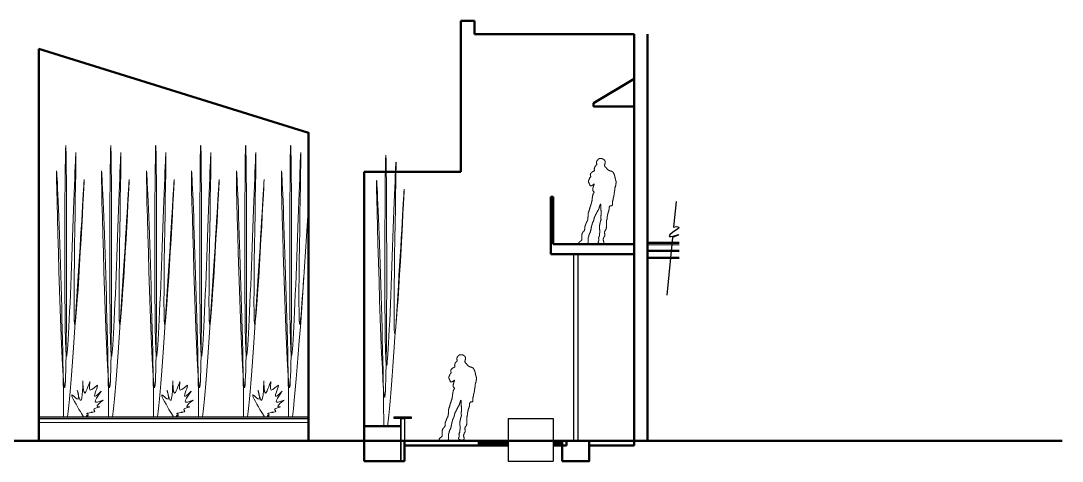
# Model space of a CAD drawing. Header units: inches. Extents: x -5536 to 8590, y -9140 to 228.
# Drawn here: x 7664 to 8590, y -4818 to -4426 of the extents above; entities that cross this region are included whole.
import ezdxf

# ---------------------------------------------------------------- set-up
doc = ezdxf.new("R2010")
doc.units = ezdxf.units.IN
doc.header["$LTSCALE"] = 0.125
doc.header["$MEASUREMENT"] = 0
doc.layers.get('0').update_dxf_attribs({"linetype": 'CONTINUOUS'})
for name, color, linetype, lineweight in [('A-ELEV-2', 5, 'CONTINUOUS', 25), ('A-ELEV-3', 8, 'CONTINUOUS', 15), ('A-ELEV-CUT', 3, 'CONTINUOUS', 50)]:
    doc.layers.add(name, color=color, linetype=linetype, lineweight=lineweight)

# ---------------------------------------------------------------- blocks, each defined once
blk = doc.blocks.new('E01-PEEP-GREG01')
at = {"layer": 'A-ELEV-3'}
blk.add_lwpolyline([(3.52, 44.76), (3.39, 44.44), (3.25, 44.16), (3.12, 43.91), (3, 43.7), (2.88, 43.51), (2.77, 43.34), (2.68, 43.18), (2.59, 43.03), (2.52, 42.9), (2.46, 42.76), (2.41, 42.63), (2.37, 42.5), (2.33, 42.37), (2.3, 42.22), (2.26, 42.07), (2.23, 41.91), (2.2, 41.74), (2.16, 41.55), (2.12, 41.36), (2.08, 41.16), (2.04, 40.97), (2, 40.78), (1.97, 40.59), (1.93, 40.42), (1.9, 40.25), (1.87, 40.1), (1.84, 39.96), (1.82, 39.82), (1.8, 39.68), (1.78, 39.53), (1.77, 39.38), (1.75, 39.22), (1.74, 39.05), (1.73, 38.86), (1.73, 38.67), (1.72, 38.47), (1.71, 38.28), (1.7, 38.08), (1.68, 37.9), (1.66, 37.72), (1.64, 37.56), (1.61, 37.41), (1.57, 37.27), (1.54, 37.14), (1.5, 37.02), (1.46, 36.9), (1.43, 36.79), (1.39, 36.68), (1.36, 36.56), (1.33, 36.45), (1.3, 36.34), (1.28, 36.23), (1.26, 36.12), (1.24, 36), (1.23, 35.89), (1.21, 35.78), (1.2, 35.67), (1.19, 35.55), (1.19, 35.44), (1.18, 35.33), (1.16, 35.22), (1.15, 35.11), (1.12, 34.99), (1.09, 34.88), (1.06, 34.77), (1.01, 34.66), (0.96, 34.55), (0.91, 34.43), (0.86, 34.32), (0.8, 34.21), (0.75, 34.1), (0.7, 33.98), (0.66, 33.87), (0.62, 33.76), (0.59, 33.65), (0.56, 33.54), (0.54, 33.42), (0.51, 33.31), (0.49, 33.2), (0.46, 33.09), (0.44, 32.97), (0.42, 32.86), (0.39, 32.75), (0.37, 32.64), (0.34, 32.53), (0.3, 32.41), (0.27, 32.3), (0.23, 32.19), (0.18, 32.08), (0.13, 31.96), (0.07, 31.85), (0.02, 31.74), (-0.04, 31.63), (-0.09, 31.52), (-0.15, 31.4), (-0.19, 31.29), (-0.24, 31.18), (-0.27, 31.07), (-0.31, 30.95), (-0.34, 30.84), (-0.36, 30.73), (-0.39, 30.62), (-0.41, 30.51), (-0.43, 30.39), (-0.46, 30.28), (-0.48, 30.17), (-0.5, 30.06), (-0.53, 29.95), (-0.55, 29.83), (-0.58, 29.72), (-0.61, 29.61), (-0.64, 29.5), (-0.68, 29.38), (-0.72, 29.27), (-0.75, 29.16), (-0.79, 29.05), (-0.83, 28.94), (-0.87, 28.82), (-0.91, 28.71), (-0.94, 28.6), (-0.98, 28.49), (-1.01, 28.37), (-1.04, 28.25), (-1.07, 28.13), (-1.11, 28), (-1.14, 27.86), (-1.19, 27.71), (-1.24, 27.55), (-1.3, 27.38), (-1.37, 27.19), (-1.44, 27), (-1.51, 26.8), (-1.58, 26.61), (-1.65, 26.42), (-1.72, 26.23), (-1.78, 26.06), (-1.83, 25.89), (-1.88, 25.74), (-1.91, 25.58), (-1.95, 25.42), (-1.97, 25.24), (-1.99, 25.05), (-2.01, 24.82), (-2.02, 24.56), (-2.03, 24.26), (-2.04, 23.93), (-2.04, 23.58), (-2.05, 23.21), (-2.06, 22.85), (-2.06, 22.5), (-2.07, 22.17), (-2.08, 21.87), (-2.09, 21.61), (-2.11, 21.38), (-2.13, 21.19), (-2.14, 21.03), (-2.16, 20.88), (-2.19, 20.75), (-2.21, 20.63), (-2.23, 20.52), (-2.25, 20.41), (-2.28, 20.3), (-2.3, 20.18), (-2.32, 20.07), (-2.35, 19.96), (-2.38, 19.85), (-2.41, 19.74), (-2.44, 19.62), (-2.48, 19.51), (-2.51, 19.4), (-2.55, 19.29), (-2.6, 19.17), (-2.64, 19.06), (-2.69, 18.95), (-2.74, 18.84), (-2.8, 18.73), (-2.86, 18.61), (-2.92, 18.5), (-2.98, 18.39), (-3.04, 18.28), (-3.1, 18.16), (-3.16, 18.05), (-3.22, 17.94), (-3.28, 17.83), (-3.33, 17.72), (-3.39, 17.6), (-3.44, 17.49), (-3.48, 17.38), (-3.53, 17.27), (-3.58, 17.15), (-3.62, 17.04), (-3.67, 16.93), (-3.71, 16.82), (-3.76, 16.71), (-3.8, 16.59), (-3.85, 16.48), (-3.89, 16.37), (-3.94, 16.26), (-3.98, 16.15), (-4.03, 16.03), (-4.07, 15.92), (-4.12, 15.81), (-4.16, 15.7), (-4.21, 15.58), (-4.25, 15.47), (-4.3, 15.36), (-4.34, 15.25), (-4.39, 15.14), (-4.43, 15.02), (-4.48, 14.91), (-4.52, 14.8), (-4.56, 14.69), (-4.6, 14.57), (-4.64, 14.46), (-4.68, 14.35), (-4.72, 14.24), (-4.75, 14.12), (-4.78, 14.01), (-4.8, 13.89), (-4.83, 13.75), (-4.85, 13.6), (-4.87, 13.44), (-4.88, 13.25), (-4.9, 13.04), (-4.91, 12.8), (-4.92, 12.55), (-4.93, 12.27), (-4.94, 11.99), (-4.96, 11.71), (-4.99, 11.44), (-5.03, 11.18), (-5.08, 10.95), (-5.14, 10.74), (-5.21, 10.55), (-5.3, 10.39), (-5.39, 10.24), (-5.49, 10.11), (-5.6, 9.99), (-5.71, 9.88), (-5.82, 9.78), (-5.94, 9.68), (-6.05, 9.58), (-6.16, 9.48), (-6.27, 9.37), (-6.38, 9.26), (-6.49, 9.14), (-6.59, 9), (-6.69, 8.85), (-6.79, 8.69), (-6.89, 8.51), (-6.98, 8.32), (-7.07, 8.13), (-7.15, 7.94), (-7.22, 7.75), (-7.29, 7.56), (-7.35, 7.39), (-7.4, 7.22), (-7.45, 7.08), (-7.48, 6.94), (-7.52, 6.81), (-7.54, 6.68), (-7.56, 6.57), (-7.58, 6.45), (-7.59, 6.34), (-7.6, 6.23), (-7.61, 6.11), (-7.61, 6), (-7.61, 5.89), (-7.61, 5.78), (-7.61, 5.67), (-7.6, 5.55), (-7.59, 5.44), (-7.58, 5.33), (-7.56, 5.21), (-7.55, 5.09), (-7.53, 4.96), (-7.51, 4.81), (-7.5, 4.64), (-7.48, 4.46), (-7.47, 4.24), (-7.46, 4.01), (-7.46, 3.75), (-7.46, 3.48), (-7.46, 3.2), (-7.48, 2.93), (-7.5, 2.66), (-7.54, 2.41), (-7.59, 2.18), (-7.65, 1.98), (-7.73, 1.81), (-7.81, 1.66), (-7.91, 1.54), (-8.01, 1.43), (-8.12, 1.33), (-8.23, 1.24), (-8.34, 1.16), (-8.45, 1.09), (-8.56, 1.01), (-8.68, 0.94), (-8.79, 0.86), (-8.9, 0.78), (-9.01, 0.7), (-9.13, 0.62), (-9.24, 0.53), (-9.35, 0.44), (-9.46, 0.34), (-9.57, 0.24), (-9.67, 0.14), (-9.77, 0.03), (-9.86, -0.08), (-9.94, -0.19), (-10.02, -0.3), (-10.08, -0.42), (-10.13, -0.53), (-10.16, -0.64), (-10.19, -0.74), (-10.2, -0.85), (-10.19, -0.95), (-10.17, -1.05), (-10.14, -1.14), (-10.08, -1.23), (-10.01, -1.31), (-9.93, -1.39), (-9.83, -1.46), (-9.71, -1.53), (-9.58, -1.59), (-9.43, -1.65), (-9.27, -1.71), (-9.09, -1.76), (-8.91, -1.82), (-8.71, -1.86), (-8.5, -1.91), (-8.29, -1.95), (-8.07, -1.98), (-7.85, -2.01), (-7.62, -2.04), (-7.4, -2.06), (-7.17, -2.07), (-6.95, -2.08), (-6.74, -2.08), (-6.53, -2.08), (-6.34, -2.07), (-6.15, -2.06), (-5.97, -2.04), (-5.81, -2.01), (-5.66, -1.98), (-5.52, -1.95), (-5.37, -1.92), (-5.23, -1.89), (-5.09, -1.85), (-4.94, -1.82), (-4.78, -1.8), (-4.6, -1.78), (-4.42, -1.76), (-4.22, -1.75), (-4.03, -1.74), (-3.83, -1.73), (-3.64, -1.73), (-3.45, -1.72), (-3.28, -1.71), (-3.12, -1.7), (-2.97, -1.68), (-2.83, -1.66), (-2.71, -1.63), (-2.6, -1.6), (-2.5, -1.55), (-2.4, -1.5), (-2.32, -1.44), (-2.25, -1.37), (-2.18, -1.28), (-2.12, -1.19), (-2.07, -1.1), (-2.03, -0.99), (-1.99, -0.88), (-1.96, -0.77), (-1.93, -0.66), (-1.91, -0.55), (-1.9, -0.44), (-1.89, -0.33), (-1.88, -0.21), (-1.88, -0.1), (-1.88, 0.01), (-1.89, 0.12), (-1.9, 0.24), (-1.91, 0.35), (-1.93, 0.46), (-1.94, 0.58), (-1.96, 0.7), (-1.98, 0.83), (-1.99, 0.97), (-2.01, 1.12), (-2.02, 1.28), (-2.03, 1.46), (-2.04, 1.64), (-2.04, 1.83), (-2.04, 2.03), (-2.04, 2.23), (-2.04, 2.42), (-2.03, 2.6), (-2.02, 2.78), (-2.01, 2.94), (-1.99, 3.09), (-1.97, 3.23), (-1.95, 3.36), (-1.93, 3.48), (-1.9, 3.6), (-1.87, 3.71), (-1.84, 3.83), (-1.81, 3.94), (-1.77, 4.05), (-1.73, 4.16), (-1.69, 4.27), (-1.65, 4.39), (-1.61, 4.5), (-1.58, 4.61), (-1.54, 4.72), (-1.51, 4.84), (-1.48, 4.95), (-1.45, 5.06), (-1.43, 5.17), (-1.4, 5.28), (-1.38, 5.4), (-1.35, 5.51), (-1.33, 5.62), (-1.31, 5.73), (-1.29, 5.85), (-1.26, 5.96), (-1.24, 6.07), (-1.21, 6.18), (-1.18, 6.29), (-1.15, 6.41), (-1.12, 6.52), (-1.09, 6.63), (-1.05, 6.74), (-1.01, 6.86), (-0.97, 6.97), (-0.92, 7.08), (-0.87, 7.19), (-0.82, 7.3), (-0.76, 7.42), (-0.71, 7.53), (-0.65, 7.64), (-0.58, 7.75), (-0.52, 7.86), (-0.46, 7.98), (-0.4, 8.09), (-0.34, 8.2), (-0.28, 8.31), (-0.23, 8.43), (-0.18, 8.54), (-0.13, 8.65), (-0.08, 8.76), (-0.04, 8.87), (0, 8.99), (0.04, 9.1), (0.08, 9.21), (0.11, 9.32), (0.14, 9.44), (0.17, 9.55), (0.19, 9.66), (0.22, 9.77), (0.24, 9.88), (0.26, 10), (0.29, 10.11), (0.31, 10.22), (0.33, 10.33), (0.35, 10.45), (0.38, 10.56), (0.4, 10.67), (0.43, 10.78), (0.46, 10.89), (0.49, 11.01), (0.53, 11.12), (0.57, 11.23), (0.6, 11.34), (0.64, 11.46), (0.68, 11.57), (0.71, 11.68), (0.74, 11.79), (0.76, 11.9), (0.78, 12.02), (0.8, 12.13), (0.81, 12.24), (0.82, 12.35), (0.83, 12.46), (0.84, 12.58), (0.84, 12.69), (0.85, 12.8), (0.87, 12.91), (0.88, 13.03), (0.9, 13.14), (0.92, 13.25), (0.94, 13.36), (0.96, 13.47), (0.98, 13.59), (1, 13.7), (1.03, 13.81), (1.05, 13.92), (1.07, 14.04), (1.1, 14.15), (1.12, 14.26), (1.15, 14.37), (1.18, 14.48), (1.21, 14.6), (1.25, 14.71), (1.29, 14.82), (1.32, 14.93), (1.36, 15.05), (1.4, 15.16), (1.44, 15.27), (1.48, 15.38), (1.51, 15.49), (1.55, 15.61), (1.58, 15.72), (1.6, 15.83), (1.63, 15.94), (1.66, 16.06), (1.69, 16.17), (1.72, 16.28), (1.75, 16.39), (1.79, 16.5), (1.83, 16.62), (1.86, 16.73), (1.91, 16.84), (1.95, 16.95), (1.99, 17.07), (2.04, 17.18), (2.08, 17.29), (2.13, 17.4), (2.17, 17.51), (2.22, 17.63), (2.27, 17.74), (2.31, 17.85), (2.36, 17.96), (2.42, 18.07), (2.47, 18.19), (2.53, 18.3), (2.59, 18.41), (2.65, 18.52), (2.71, 18.64), (2.77, 18.75), (2.82, 18.86), (2.87, 18.97), (2.92, 19.08), (2.96, 19.2), (3, 19.31), (3.03, 19.42), (3.06, 19.53), (3.09, 19.65), (3.11, 19.76), (3.14, 19.87), (3.16, 19.98), (3.18, 20.09), (3.21, 20.21), (3.23, 20.32), (3.25, 20.43), (3.27, 20.54), (3.29, 20.66), (3.32, 20.77), (3.34, 20.88), (3.36, 20.99), (3.39, 21.1), (3.41, 21.22), (3.43, 21.33), (3.46, 21.44), (3.49, 21.55), (3.52, 21.67), (3.55, 21.78), (3.58, 21.89), (3.62, 22), (3.66, 22.11), (3.71, 22.23), (3.75, 22.34), (3.8, 22.45), (3.85, 22.56), (3.91, 22.67), (3.97, 22.79), (4.03, 22.9), (4.09, 23.01), (4.15, 23.12), (4.21, 23.24), (4.27, 23.35), (4.33, 23.46), (4.39, 23.57), (4.44, 23.68), (4.5, 23.8), (4.55, 23.91), (4.6, 24.02), (4.65, 24.13), (4.7, 24.25), (4.75, 24.36), (4.81, 24.47), (4.86, 24.58), (4.92, 24.69), (4.99, 24.81), (5.05, 24.92), (5.11, 25.03), (5.17, 25.14), (5.23, 25.26), (5.29, 25.37), (5.34, 25.48), (5.4, 25.6), (5.45, 25.72), (5.52, 25.85), (5.59, 26), (5.67, 26.17), (5.77, 26.35), (5.89, 26.56), (6.02, 26.8), (6.17, 27.06), (6.32, 27.33), (6.48, 27.61), (6.65, 27.89), (6.8, 28.16), (6.95, 28.42), (7.08, 28.66), (7.2, 28.87), (7.29, 29.06), (7.38, 29.22), (7.45, 29.37), (7.51, 29.5), (7.56, 29.63), (7.61, 29.74), (7.65, 29.86), (7.7, 29.97), (7.74, 30.08), (7.79, 30.19), (7.83, 30.3), (7.87, 30.42), (7.91, 30.53), (7.95, 30.64), (7.98, 30.75), (8.01, 30.87), (8.04, 30.98), (8.07, 31.09), (8.1, 31.2), (8.13, 31.31), (8.16, 31.43), (8.19, 31.54), (8.22, 31.65), (8.26, 31.76), (8.29, 31.87), (8.33, 31.99), (8.37, 32.1), (8.41, 32.21), (8.45, 32.32), (8.49, 32.44), (8.52, 32.55), (8.55, 32.66), (8.58, 32.77), (8.61, 32.88), (8.64, 33), (8.67, 33.11), (8.7, 33.22), (8.73, 33.33), (8.76, 33.45), (8.8, 33.56), (8.83, 33.67), (8.87, 33.77), (8.91, 33.86), (8.95, 33.93), (8.99, 33.99), (9.02, 34.03), (9.06, 34.04), (9.09, 34.03), (9.12, 33.98), (9.15, 33.9), (9.17, 33.78), (9.19, 33.62), (9.21, 33.41), (9.23, 33.16), (9.24, 32.85), (9.25, 32.48), (9.26, 32.08), (9.27, 31.65), (9.27, 31.2), (9.28, 30.76), (9.29, 30.32), (9.31, 29.92), (9.33, 29.56), (9.35, 29.25), (9.38, 28.98), (9.42, 28.74), (9.45, 28.53), (9.48, 28.32), (9.51, 28.1), (9.54, 27.87), (9.57, 27.61), (9.59, 27.31), (9.6, 26.98), (9.61, 26.63), (9.62, 26.27), (9.62, 25.9), (9.62, 25.55), (9.61, 25.22), (9.6, 24.92), (9.59, 24.66), (9.57, 24.43), (9.55, 24.24), (9.54, 24.08), (9.51, 23.93), (9.49, 23.8), (9.47, 23.69), (9.45, 23.57), (9.43, 23.46), (9.4, 23.35), (9.38, 23.24), (9.36, 23.12), (9.34, 23.01), (9.33, 22.9), (9.31, 22.79), (9.3, 22.67), (9.29, 22.56), (9.28, 22.45), (9.28, 22.34), (9.28, 22.23), (9.28, 22.11), (9.28, 22), (9.29, 21.89), (9.3, 21.78), (9.31, 21.67), (9.33, 21.55), (9.34, 21.44), (9.36, 21.33), (9.38, 21.22), (9.4, 21.1), (9.43, 20.99), (9.45, 20.88), (9.47, 20.77), (9.49, 20.66), (9.51, 20.54), (9.53, 20.43), (9.54, 20.32), (9.55, 20.21), (9.55, 20.09), (9.54, 19.98), (9.52, 19.87), (9.5, 19.76), (9.47, 19.65), (9.44, 19.53), (9.4, 19.42), (9.36, 19.31), (9.31, 19.2), (9.27, 19.08), (9.22, 18.97), (9.18, 18.86), (9.14, 18.75), (9.09, 18.64), (9.05, 18.52), (9.01, 18.41), (8.97, 18.3), (8.94, 18.19), (8.91, 18.07), (8.88, 17.96), (8.85, 17.85), (8.82, 17.74), (8.8, 17.63), (8.78, 17.51), (8.75, 17.4), (8.73, 17.29), (8.71, 17.18), (8.69, 17.07), (8.66, 16.95), (8.64, 16.84), (8.62, 16.73), (8.6, 16.62), (8.57, 16.5), (8.55, 16.39), (8.53, 16.28), (8.51, 16.17), (8.48, 16.06), (8.46, 15.94), (8.44, 15.83), (8.42, 15.72), (8.39, 15.61), (8.37, 15.49), (8.35, 15.38), (8.33, 15.27), (8.3, 15.16), (8.28, 15.05), (8.26, 14.93), (8.24, 14.82), (8.21, 14.71), (8.19, 14.6), (8.17, 14.48), (8.15, 14.37), (8.13, 14.25), (8.11, 14.13), (8.09, 14), (8.07, 13.86), (8.05, 13.71), (8.04, 13.55), (8.03, 13.37), (8.03, 13.19), (8.02, 13), (8.02, 12.8), (8.03, 12.61), (8.04, 12.41), (8.05, 12.23), (8.07, 12.05), (8.1, 11.89), (8.13, 11.74), (8.16, 11.6), (8.19, 11.47), (8.23, 11.35), (8.27, 11.23), (8.31, 11.12), (8.34, 11.01), (8.37, 10.89), (8.4, 10.78), (8.43, 10.67), (8.45, 10.56), (8.47, 10.45), (8.49, 10.33), (8.51, 10.22), (8.52, 10.11), (8.53, 10), (8.54, 9.88), (8.54, 9.77), (8.54, 9.66), (8.54, 9.55), (8.54, 9.44), (8.53, 9.32), (8.52, 9.21), (8.51, 9.1), (8.49, 8.99), (8.48, 8.87), (8.46, 8.76), (8.44, 8.65), (8.42, 8.54), (8.39, 8.43), (8.37, 8.31), (8.35, 8.2), (8.33, 8.09), (8.3, 7.98), (8.28, 7.86), (8.26, 7.75), (8.24, 7.64), (8.21, 7.53), (8.19, 7.42), (8.17, 7.3), (8.15, 7.19), (8.13, 7.08), (8.11, 6.97), (8.09, 6.86), (8.08, 6.74), (8.07, 6.63), (8.07, 6.52), (8.07, 6.41), (8.08, 6.29), (8.09, 6.18), (8.09, 6.07), (8.1, 5.96), (8.1, 5.85), (8.09, 5.73), (8.07, 5.62), (8.04, 5.51), (8.01, 5.4), (7.96, 5.28), (7.91, 5.17), (7.86, 5.06), (7.8, 4.95), (7.74, 4.84), (7.68, 4.72), (7.63, 4.61), (7.58, 4.5), (7.53, 4.39), (7.49, 4.27), (7.45, 4.16), (7.42, 4.05), (7.4, 3.94), (7.38, 3.83), (7.38, 3.71), (7.38, 3.6), (7.38, 3.49), (7.39, 3.38), (7.41, 3.26), (7.43, 3.15), (7.45, 3.04), (7.47, 2.93), (7.49, 2.82), (7.52, 2.7), (7.54, 2.59), (7.55, 2.48), (7.57, 2.37), (7.58, 2.26), (7.59, 2.14), (7.59, 2.03), (7.59, 1.92), (7.58, 1.81), (7.57, 1.69), (7.55, 1.58), (7.52, 1.47), (7.49, 1.36), (7.45, 1.25), (7.41, 1.13), (7.37, 1.02), (7.31, 0.91), (7.26, 0.8), (7.21, 0.68), (7.16, 0.57), (7.12, 0.46), (7.08, 0.35), (7.05, 0.24), (7.04, 0.12), (7.03, 0.01), (7.04, -0.1), (7.05, -0.21), (7.08, -0.31), (7.12, -0.41), (7.17, -0.51), (7.23, -0.6), (7.31, -0.69), (7.39, -0.77), (7.48, -0.85), (7.58, -0.92), (7.68, -0.99), (7.79, -1.05), (7.9, -1.11), (8.01, -1.17), (8.12, -1.23), (8.24, -1.28), (8.36, -1.32), (8.5, -1.37), (8.65, -1.41), (8.81, -1.44), (9, -1.47), (9.21, -1.5), (9.45, -1.52), (9.7, -1.53), (9.97, -1.54), (10.25, -1.53), (10.52, -1.52), (10.77, -1.5), (11.01, -1.46), (11.22, -1.41), (11.39, -1.35), (11.53, -1.27), (11.64, -1.19), (11.73, -1.09), (11.79, -0.99), (11.84, -0.88), (11.88, -0.77), (11.9, -0.66), (11.92, -0.55), (11.94, -0.44), (11.95, -0.33), (11.95, -0.21), (11.95, -0.1), (11.95, 0.01), (11.94, 0.12), (11.93, 0.24), (11.92, 0.35), (11.91, 0.46), (11.89, 0.57), (11.87, 0.68), (11.84, 0.8), (11.82, 0.91), (11.79, 1.02), (11.75, 1.13), (11.72, 1.25), (11.68, 1.36), (11.65, 1.47), (11.61, 1.58), (11.57, 1.69), (11.54, 1.81), (11.51, 1.92), (11.49, 2.03), (11.47, 2.14), (11.45, 2.26), (11.44, 2.37), (11.44, 2.48), (11.45, 2.59), (11.46, 2.7), (11.49, 2.82), (11.52, 2.93), (11.55, 3.04), (11.6, 3.15), (11.64, 3.26), (11.7, 3.38), (11.75, 3.49), (11.79, 3.6), (11.84, 3.71), (11.87, 3.83), (11.9, 3.94), (11.93, 4.05), (11.95, 4.16), (11.97, 4.27), (12, 4.38), (12.03, 4.49), (12.06, 4.59), (12.11, 4.69), (12.18, 4.79), (12.25, 4.89), (12.33, 4.99), (12.42, 5.08), (12.5, 5.18), (12.59, 5.27), (12.67, 5.37), (12.74, 5.47), (12.81, 5.57), (12.86, 5.68), (12.9, 5.79), (12.93, 5.89), (12.95, 6), (12.97, 6.12), (12.98, 6.23), (12.98, 6.34), (12.98, 6.45), (12.97, 6.56), (12.96, 6.68), (12.95, 6.79), (12.93, 6.9), (12.91, 7.01), (12.89, 7.12), (12.86, 7.24), (12.84, 7.35), (12.82, 7.46), (12.8, 7.57), (12.78, 7.69), (12.76, 7.8), (12.74, 7.91), (12.73, 8.02), (12.71, 8.13), (12.7, 8.25), (12.7, 8.36), (12.69, 8.47), (12.69, 8.58), (12.69, 8.7), (12.7, 8.81), (12.7, 8.92), (12.71, 9.03), (12.73, 9.14), (12.74, 9.26), (12.76, 9.37), (12.79, 9.48), (12.82, 9.59), (12.86, 9.7), (12.9, 9.82), (12.95, 9.93), (13.01, 10.04), (13.08, 10.15), (13.15, 10.27), (13.23, 10.38), (13.31, 10.49), (13.39, 10.6), (13.47, 10.71), (13.55, 10.83), (13.63, 10.94), (13.7, 11.05), (13.77, 11.16), (13.84, 11.28), (13.9, 11.39), (13.96, 11.5), (14.01, 11.61), (14.06, 11.72), (14.1, 11.84), (14.14, 11.96), (14.17, 12.11), (14.2, 12.29), (14.22, 12.5), (14.24, 12.78), (14.26, 13.11), (14.27, 13.52), (14.28, 14.01), (14.29, 14.56), (14.3, 15.15), (14.3, 15.76), (14.31, 16.38), (14.33, 16.97), (14.34, 17.52), (14.36, 18.01), (14.39, 18.42), (14.42, 18.75), (14.45, 19.02), (14.48, 19.24), (14.52, 19.42), (14.56, 19.56), (14.59, 19.69), (14.63, 19.8), (14.66, 19.91), (14.69, 20.03), (14.72, 20.14), (14.75, 20.25), (14.77, 20.36), (14.79, 20.48), (14.82, 20.59), (14.84, 20.7), (14.86, 20.81), (14.88, 20.92), (14.91, 21.04), (14.93, 21.15), (14.94, 21.26), (14.96, 21.37), (14.98, 21.49), (14.99, 21.6), (15, 21.71), (15.01, 21.82), (15.01, 21.93), (15.02, 22.05), (15.02, 22.16), (15.03, 22.27), (15.04, 22.38), (15.05, 22.5), (15.06, 22.61), (15.08, 22.72), (15.09, 22.83), (15.11, 22.94), (15.13, 23.06), (15.15, 23.17), (15.18, 23.28), (15.2, 23.39), (15.22, 23.51), (15.24, 23.62), (15.27, 23.73), (15.29, 23.84), (15.31, 23.95), (15.33, 24.07), (15.36, 24.18), (15.38, 24.29), (15.4, 24.4), (15.42, 24.51), (15.45, 24.63), (15.47, 24.74), (15.49, 24.85), (15.51, 24.96), (15.54, 25.08), (15.56, 25.19), (15.58, 25.3), (15.6, 25.41), (15.63, 25.53), (15.66, 25.66), (15.69, 25.79), (15.73, 25.92), (15.78, 26.07), (15.83, 26.24), (15.89, 26.41), (15.95, 26.6), (16.02, 26.79), (16.1, 26.98), (16.17, 27.18), (16.24, 27.37), (16.31, 27.56), (16.37, 27.73), (16.42, 27.89), (16.46, 28.04), (16.5, 28.18), (16.54, 28.31), (16.56, 28.43), (16.59, 28.55), (16.61, 28.67), (16.64, 28.78), (16.66, 28.89), (16.68, 29.01), (16.7, 29.12), (16.72, 29.25), (16.74, 29.38), (16.76, 29.51), (16.77, 29.66), (16.79, 29.83), (16.8, 30), (16.81, 30.19), (16.81, 30.38), (16.83, 30.57), (16.84, 30.77), (16.87, 30.96), (16.9, 31.15), (16.94, 31.32), (16.99, 31.48), (17.05, 31.63), (17.12, 31.76), (17.19, 31.88), (17.28, 31.99), (17.37, 32.08), (17.47, 32.16), (17.56, 32.22), (17.67, 32.27), (17.77, 32.3), (17.88, 32.33), (17.99, 32.35), (18.1, 32.35), (18.21, 32.35), (18.32, 32.35), (18.43, 32.34), (18.55, 32.33), (18.66, 32.31), (18.77, 32.3), (18.87, 32.3), (18.97, 32.3), (19.07, 32.31), (19.16, 32.33), (19.24, 32.37), (19.32, 32.42), (19.38, 32.49), (19.44, 32.59), (19.49, 32.7), (19.54, 32.83), (19.57, 32.99), (19.61, 33.18), (19.63, 33.39), (19.65, 33.62), (19.67, 33.88), (19.68, 34.15), (19.69, 34.43), (19.69, 34.71), (19.7, 34.98), (19.71, 35.24), (19.72, 35.48), (19.73, 35.69), (19.75, 35.88), (19.77, 36.04), (19.79, 36.19), (19.81, 36.32), (19.84, 36.45), (19.87, 36.56), (19.9, 36.68), (19.94, 36.79), (19.97, 36.9), (20.01, 37.01), (20.05, 37.13), (20.09, 37.24), (20.13, 37.35), (20.16, 37.46), (20.2, 37.57), (20.23, 37.69), (20.26, 37.8), (20.29, 37.91), (20.31, 38.02), (20.33, 38.14), (20.35, 38.25), (20.37, 38.36), (20.38, 38.47), (20.39, 38.58), (20.4, 38.7), (20.41, 38.81), (20.41, 38.92), (20.42, 39.03), (20.43, 39.15), (20.45, 39.26), (20.47, 39.37), (20.49, 39.48), (20.52, 39.59), (20.56, 39.71), (20.59, 39.82), (20.63, 39.93), (20.67, 40.04), (20.7, 40.15), (20.74, 40.27), (20.77, 40.38), (20.8, 40.49), (20.83, 40.6), (20.86, 40.72), (20.88, 40.83), (20.9, 40.94), (20.93, 41.05), (20.95, 41.16), (20.97, 41.28), (20.99, 41.39), (21.01, 41.5), (21.03, 41.61), (21.05, 41.73), (21.07, 41.84), (21.09, 41.95), (21.1, 42.06), (21.11, 42.17), (21.12, 42.29), (21.12, 42.4), (21.13, 42.51), (21.13, 42.62), (21.14, 42.74), (21.15, 42.85), (21.16, 42.96), (21.17, 43.07), (21.19, 43.18), (21.2, 43.3), (21.22, 43.41), (21.24, 43.52), (21.26, 43.63), (21.29, 43.75), (21.31, 43.86), (21.33, 43.97), (21.35, 44.08), (21.38, 44.19), (21.4, 44.31), (21.42, 44.42), (21.44, 44.53), (21.47, 44.64), (21.49, 44.76), (21.51, 44.87), (21.53, 44.98), (21.55, 45.1), (21.57, 45.22), (21.59, 45.35), (21.61, 45.49), (21.62, 45.64), (21.64, 45.8), (21.65, 45.98), (21.66, 46.16), (21.66, 46.35), (21.67, 46.55), (21.67, 46.75), (21.68, 46.94), (21.69, 47.12), (21.7, 47.3), (21.71, 47.46), (21.73, 47.61), (21.74, 47.75), (21.76, 47.88), (21.79, 48), (21.82, 48.12), (21.84, 48.23), (21.88, 48.35), (21.91, 48.46), (21.95, 48.57), (21.99, 48.68), (22.03, 48.79), (22.07, 48.91), (22.12, 49.02), (22.16, 49.13), (22.21, 49.24), (22.25, 49.36), (22.3, 49.47), (22.34, 49.58), (22.38, 49.69), (22.42, 49.8), (22.46, 49.92), (22.5, 50.03), (22.54, 50.14), (22.57, 50.25), (22.6, 50.36), (22.62, 50.48), (22.65, 50.59), (22.67, 50.7), (22.69, 50.81), (22.7, 50.93), (22.72, 51.04), (22.73, 51.15), (22.73, 51.26), (22.74, 51.37), (22.75, 51.49), (22.75, 51.6), (22.76, 51.71), (22.77, 51.82), (22.78, 51.94), (22.79, 52.05), (22.8, 52.16), (22.82, 52.27), (22.84, 52.38), (22.85, 52.5), (22.87, 52.61), (22.88, 52.72), (22.9, 52.83), (22.9, 52.95), (22.91, 53.06), (22.92, 53.17), (22.92, 53.28), (22.92, 53.39), (22.91, 53.51), (22.9, 53.62), (22.9, 53.73), (22.88, 53.84), (22.87, 53.96), (22.85, 54.07), (22.83, 54.18), (22.8, 54.29), (22.78, 54.4), (22.75, 54.52), (22.72, 54.63), (22.68, 54.74), (22.64, 54.86), (22.6, 54.97), (22.56, 55.1), (22.52, 55.23), (22.48, 55.36), (22.43, 55.51), (22.39, 55.68), (22.34, 55.85), (22.3, 56.04), (22.25, 56.23), (22.21, 56.42), (22.17, 56.62), (22.13, 56.81), (22.09, 57), (22.06, 57.17), (22.02, 57.33), (21.99, 57.48), (21.97, 57.62), (21.94, 57.75), (21.92, 57.87), (21.89, 57.99), (21.87, 58.11), (21.85, 58.22), (21.82, 58.33), (21.8, 58.44), (21.78, 58.56), (21.75, 58.67), (21.73, 58.78), (21.7, 58.89), (21.67, 59), (21.64, 59.12), (21.6, 59.23), (21.56, 59.34), (21.53, 59.45), (21.48, 59.56), (21.44, 59.68), (21.4, 59.79), (21.35, 59.9), (21.31, 60.01), (21.26, 60.13), (21.22, 60.24), (21.17, 60.35), (21.12, 60.46), (21.08, 60.57), (21.03, 60.69), (20.97, 60.8), (20.92, 60.91), (20.86, 61.02), (20.8, 61.14), (20.74, 61.25), (20.68, 61.36), (20.61, 61.47), (20.54, 61.58), (20.48, 61.7), (20.41, 61.81), (20.34, 61.92), (20.27, 62.03), (20.2, 62.14), (20.13, 62.25), (20.06, 62.35), (19.98, 62.44), (19.9, 62.53), (19.81, 62.62), (19.72, 62.69), (19.62, 62.76), (19.52, 62.82), (19.41, 62.87), (19.31, 62.92), (19.2, 62.96), (19.08, 63), (18.97, 63.04), (18.86, 63.07), (18.75, 63.1), (18.64, 63.13), (18.52, 63.16), (18.41, 63.18), (18.3, 63.21), (18.19, 63.24), (18.07, 63.27), (17.96, 63.31), (17.85, 63.35), (17.74, 63.39), (17.62, 63.43), (17.51, 63.47), (17.4, 63.51), (17.29, 63.56), (17.18, 63.6), (17.06, 63.65), (16.95, 63.69), (16.84, 63.74), (16.73, 63.79), (16.61, 63.84), (16.5, 63.89), (16.39, 63.94), (16.28, 63.99), (16.16, 64.05), (16.05, 64.11), (15.94, 64.18), (15.83, 64.24), (15.72, 64.32), (15.62, 64.39), (15.51, 64.47), (15.41, 64.56), (15.31, 64.65), (15.21, 64.75), (15.12, 64.85), (15.03, 64.96), (14.94, 65.07), (14.85, 65.18), (14.77, 65.29), (14.69, 65.4), (14.61, 65.51), (14.54, 65.62), (14.46, 65.73), (14.39, 65.84), (14.31, 65.95), (14.23, 66.05), (14.15, 66.14), (14.06, 66.24), (13.97, 66.32), (13.87, 66.41), (13.77, 66.49), (13.67, 66.57), (13.57, 66.64), (13.47, 66.72), (13.37, 66.81), (13.28, 66.9), (13.2, 66.99), (13.11, 67.08), (13.04, 67.19), (12.97, 67.29), (12.91, 67.4), (12.86, 67.51), (12.81, 67.62), (12.77, 67.73), (12.74, 67.85), (12.72, 67.96), (12.71, 68.07), (12.7, 68.18), (12.7, 68.29), (12.7, 68.41), (12.7, 68.52), (12.71, 68.63), (12.73, 68.74), (12.74, 68.85), (12.76, 68.97), (12.78, 69.08), (12.8, 69.19), (12.83, 69.3), (12.86, 69.42), (12.89, 69.53), (12.93, 69.64), (12.96, 69.75), (13, 69.86), (13.04, 69.98), (13.07, 70.09), (13.11, 70.2), (13.14, 70.31), (13.16, 70.43), (13.18, 70.54), (13.2, 70.65), (13.21, 70.76), (13.21, 70.87), (13.21, 70.99), (13.21, 71.1), (13.2, 71.21), (13.19, 71.32), (13.18, 71.44), (13.16, 71.55), (13.14, 71.66), (13.12, 71.77), (13.09, 71.88), (13.06, 72), (13.02, 72.11), (12.98, 72.22), (12.94, 72.33), (12.88, 72.44), (12.82, 72.56), (12.76, 72.67), (12.69, 72.77), (12.61, 72.88), (12.53, 72.99), (12.44, 73.09), (12.35, 73.19), (12.25, 73.28), (12.15, 73.38), (12.05, 73.47), (11.94, 73.55), (11.83, 73.63), (11.72, 73.71), (11.61, 73.78), (11.49, 73.84), (11.38, 73.9), (11.27, 73.95), (11.16, 74), (11.04, 74.05), (10.93, 74.09), (10.82, 74.13), (10.71, 74.17), (10.59, 74.2), (10.48, 74.23), (10.36, 74.25), (10.24, 74.28), (10.11, 74.3), (9.97, 74.32), (9.82, 74.33), (9.66, 74.34), (9.48, 74.35), (9.3, 74.36), (9.11, 74.36), (8.91, 74.36), (8.71, 74.35), (8.52, 74.34), (8.34, 74.31), (8.16, 74.29), (8, 74.25), (7.85, 74.2), (7.71, 74.15), (7.58, 74.09), (7.47, 74.02), (7.35, 73.94), (7.25, 73.86), (7.14, 73.78), (7.04, 73.68), (6.95, 73.59), (6.85, 73.49), (6.76, 73.38), (6.67, 73.27), (6.57, 73.16), (6.48, 73.05), (6.39, 72.94), (6.3, 72.83), (6.22, 72.71), (6.13, 72.6), (6.05, 72.49), (5.97, 72.38), (5.89, 72.27), (5.83, 72.15), (5.77, 72.04), (5.71, 71.93), (5.67, 71.82), (5.63, 71.7), (5.6, 71.59), (5.58, 71.48), (5.55, 71.37), (5.54, 71.26), (5.53, 71.14), (5.52, 71.03), (5.51, 70.92), (5.51, 70.81), (5.51, 70.69), (5.51, 70.58), (5.52, 70.47), (5.54, 70.36), (5.56, 70.25), (5.58, 70.13), (5.61, 70.02), (5.64, 69.91), (5.68, 69.8), (5.72, 69.69), (5.75, 69.57), (5.79, 69.46), (5.83, 69.35), (5.86, 69.24), (5.88, 69.13), (5.91, 69.02), (5.92, 68.93), (5.92, 68.84), (5.91, 68.76), (5.89, 68.7), (5.86, 68.66), (5.8, 68.64), (5.74, 68.63), (5.66, 68.63), (5.58, 68.63), (5.49, 68.64), (5.41, 68.64), (5.33, 68.63), (5.26, 68.6), (5.19, 68.56), (5.14, 68.5), (5.09, 68.42), (5.05, 68.34), (5, 68.25), (4.95, 68.15), (4.9, 68.04), (4.84, 67.94), (4.76, 67.84), (4.68, 67.74), (4.6, 67.65), (4.51, 67.55), (4.42, 67.46), (4.33, 67.36), (4.25, 67.26), (4.18, 67.16), (4.12, 67.06), (4.06, 66.96), (4.02, 66.85), (3.98, 66.74), (3.95, 66.63), (3.91, 66.52), (3.88, 66.41), (3.85, 66.3), (3.81, 66.18), (3.78, 66.07), (3.74, 65.96), (3.7, 65.85), (3.67, 65.74), (3.63, 65.62), (3.6, 65.51), (3.58, 65.4), (3.56, 65.29), (3.55, 65.17), (3.54, 65.06), (3.53, 64.95), (3.54, 64.84), (3.55, 64.73), (3.56, 64.61), (3.58, 64.5), (3.6, 64.39), (3.63, 64.28), (3.66, 64.17), (3.68, 64.06), (3.7, 63.96), (3.7, 63.85), (3.69, 63.76), (3.67, 63.66), (3.63, 63.58), (3.57, 63.5), (3.49, 63.42), (3.4, 63.35), (3.31, 63.28), (3.2, 63.21), (3.09, 63.15), (2.98, 63.1), (2.87, 63.04), (2.76, 62.99), (2.64, 62.93), (2.53, 62.88), (2.42, 62.83), (2.31, 62.77), (2.19, 62.71), (2.08, 62.65), (1.97, 62.58), (1.86, 62.5), (1.75, 62.42), (1.63, 62.34), (1.52, 62.25), (1.41, 62.15), (1.3, 62.06), (1.18, 61.96), (1.07, 61.86), (0.96, 61.75), (0.85, 61.64), (0.75, 61.54), (0.64, 61.43), (0.55, 61.31), (0.46, 61.2), (0.38, 61.09), (0.3, 60.98), (0.23, 60.87), (0.18, 60.75), (0.13, 60.64), (0.09, 60.53), (0.06, 60.42), (0.03, 60.31), (0.02, 60.19), (0.01, 60.08), (0.01, 59.97), (0.02, 59.86), (0.03, 59.74), (0.05, 59.63), (0.07, 59.52), (0.1, 59.41), (0.14, 59.3), (0.17, 59.18), (0.21, 59.07), (0.24, 58.96), (0.27, 58.85), (0.3, 58.73), (0.33, 58.62), (0.34, 58.51), (0.35, 58.4), (0.34, 58.29), (0.32, 58.18), (0.3, 58.07), (0.26, 57.96), (0.21, 57.86), (0.16, 57.76), (0.09, 57.67), (0.02, 57.59), (-0.07, 57.52), (-0.15, 57.45), (-0.25, 57.38), (-0.34, 57.32), (-0.42, 57.26), (-0.51, 57.19), (-0.58, 57.13), (-0.64, 57.05), (-0.69, 56.97), (-0.73, 56.88), (-0.76, 56.78), (-0.78, 56.68), (-0.8, 56.58), (-0.82, 56.47), (-0.83, 56.36), (-0.85, 56.24), (-0.88, 56.13), (-0.91, 56.02), (-0.95, 55.91), (-0.99, 55.8), (-1.04, 55.68), (-1.09, 55.57), (-1.15, 55.46), (-1.21, 55.35), (-1.28, 55.23), (-1.35, 55.12), (-1.43, 55.01), (-1.5, 54.9), (-1.57, 54.79), (-1.63, 54.67), (-1.68, 54.56), (-1.72, 54.45), (-1.75, 54.34), (-1.76, 54.22), (-1.76, 54.11), (-1.75, 54), (-1.74, 53.89), (-1.71, 53.78), (-1.67, 53.66), (-1.63, 53.55), (-1.58, 53.44), (-1.53, 53.33), (-1.48, 53.21), (-1.42, 53.1), (-1.36, 52.99), (-1.3, 52.88), (-1.24, 52.77), (-1.18, 52.65), (-1.13, 52.54), (-1.08, 52.43), (-1.02, 52.32), (-0.98, 52.2), (-0.93, 52.09), (-0.88, 51.98), (-0.84, 51.87), (-0.79, 51.76), (-0.75, 51.64), (-0.7, 51.53), (-0.66, 51.42), (-0.61, 51.31), (-0.56, 51.2), (-0.51, 51.08), (-0.46, 50.97), (-0.4, 50.86), (-0.35, 50.75), (-0.29, 50.64), (-0.22, 50.53), (-0.15, 50.43), (-0.08, 50.34), (0, 50.26), (0.08, 50.19), (0.17, 50.14), (0.26, 50.1), (0.36, 50.08), (0.46, 50.07), (0.56, 50.08), (0.67, 50.09), (0.78, 50.11), (0.89, 50.14), (1, 50.17), (1.12, 50.21), (1.23, 50.24), (1.34, 50.29), (1.45, 50.33), (1.57, 50.39), (1.68, 50.45), (1.79, 50.51), (1.9, 50.59), (2.01, 50.67), (2.13, 50.76), (2.24, 50.86), (2.35, 50.96), (2.46, 51.06), (2.58, 51.16), (2.69, 51.26), (2.8, 51.37), (2.91, 51.47), (3.02, 51.56), (3.13, 51.64), (3.22, 51.72), (3.31, 51.78), (3.39, 51.82), (3.45, 51.84), (3.49, 51.85), (3.51, 51.82), (3.52, 51.78), (3.51, 51.71), (3.49, 51.63), (3.46, 51.54), (3.43, 51.44), (3.38, 51.33), (3.34, 51.22), (3.29, 51.11), (3.25, 50.99), (3.21, 50.88), (3.16, 50.77), (3.12, 50.66), (3.08, 50.54), (3.05, 50.43), (3.01, 50.32), (2.98, 50.21), (2.95, 50.1), (2.92, 49.98), (2.89, 49.87), (2.86, 49.76), (2.83, 49.65), (2.8, 49.53), (2.77, 49.42), (2.74, 49.31), (2.7, 49.2), (2.66, 49.09), (2.62, 48.97), (2.58, 48.86), (2.54, 48.75), (2.51, 48.64), (2.47, 48.52), (2.44, 48.41), (2.41, 48.3), (2.38, 48.18), (2.36, 48.06), (2.34, 47.93), (2.32, 47.79), (2.3, 47.64), (2.29, 47.48), (2.28, 47.3), (2.28, 47.12), (2.27, 46.92), (2.28, 46.72), (2.29, 46.52), (2.3, 46.31), (2.32, 46.11), (2.35, 45.91), (2.39, 45.71), (2.45, 45.53), (2.52, 45.36), (2.63, 45.2), (2.78, 45.06), (2.97, 44.94), (3.22, 44.83), (3.52, 44.76)], dxfattribs=at)

msp = doc.modelspace()

# ---------------------------------------------------------------- linework, layer by layer
at = {"layer": 'A-ELEV-2'}
for p, q in [((8155.58, -4633), (8155.58, -4800)), ((8159.58, -4633), (8159.58, -4800)), ((7680.14242, -4778.5), (7920.14242, -4778.5)), ((7680.14242, -4780), (7920.14242, -4780)), ((8002.08, -4780), (8002.08, -4818)), ((8005.58, -4780), (8005.58, -4818)), ((8097.58, -4780), (8097.58, -4818)), ((8097.58, -4780), (8137.58, -4780)), ((8137.58, -4780), (8137.58, -4818)), ((8097.58, -4818), (8137.58, -4818))]:
    msp.add_line(p, q, dxfattribs=at)
msp.add_lwpolyline([(8246.88658, -4586.99959), (8244.61822, -4610.01822), (8247.28432, -4609.32504), (8248.43566, -4609.64619), (8249.06201, -4610.0691), (8249.22783, -4610.36354), (8249.0345, -4611.05415), (8246.84262, -4612.6764), (8243.76659, -4614.79658), (8241.3629, -4616.73203), (8240.87485, -4617.58862), (8241.2065, -4618.1775), (8242.42227, -4618.26845), (8245.19453, -4617.67674), (8248.17859, -4616.77183), (8249.16412, -4616.79854), (8249.24703, -4616.94576), (8248.80496, -4617.19473), (8246.57614, -4618.06212), (8243.71819, -4619.15143), (8238.65781, -4670.50249)], dxfattribs=at)
for points in [[(7996.33, -4778.5), (8011.33, -4778.5), (8011.33, -4780), (7996.33, -4780)], [(8002.08, -4780), (8005.58, -4780), (8005.58, -4818), (8002.08, -4818)]]:
    msp.add_lwpolyline(points, close=True, dxfattribs=at)
at = {"layer": 'A-ELEV-3'}
for p, q in [((8221.58, -4625.5), (8249.58241, -4625.5)), ((8221.58, -4636.5), (8249.58241, -4636.5)), ((7680.14242, -4783.5), (7920.14242, -4783.5))]:
    msp.add_line(p, q, dxfattribs=at)
for points, knots in [([(7705.86589, -4778.5), (7711.39936, -4733.09709), (7728.18608, -4424.56068), (7707.13866, -4829.13006), (7717.6537, -4376.48284), (7701.80072, -4909.77686), (7704.35328, -4333.85622), (7706.58048, -4947.96098), (7690.32727, -4389.72006), (7702.36001, -4706.68934), (7702.35103, -4778.89576), (7702.351, -4779.19901)], [67.978944392, 67.978944392, 67.978944392, 67.978944392, 301.91278756, 485.883507618, 703.33857944, 961.421552116, 1228.355802118, 1535.654825, 1807.993921358, 2116.727075583, 2118.02918019, 2118.02918019, 2118.02918019, 2118.02918019]), ([(7745.86589, -4778.5), (7751.39936, -4733.09709), (7768.18608, -4424.56068), (7747.13866, -4829.13006), (7757.6537, -4376.48284), (7741.80072, -4909.77686), (7744.35328, -4333.85622), (7746.58048, -4947.96098), (7730.32727, -4389.72006), (7742.36001, -4706.68934), (7742.35103, -4778.89576), (7742.351, -4779.19901)], [67.978944392, 67.978944392, 67.978944392, 67.978944392, 301.91278756, 485.883507618, 703.33857944, 961.421552116, 1228.355802118, 1535.654825, 1807.993921358, 2116.727075583, 2118.02918019, 2118.02918019, 2118.02918019, 2118.02918019]), ([(7785.86589, -4778.5), (7791.39936, -4733.09709), (7808.18608, -4424.56068), (7787.13866, -4829.13006), (7797.6537, -4376.48284), (7781.80072, -4909.77686), (7784.35328, -4333.85622), (7786.58048, -4947.96098), (7770.32727, -4389.72006), (7782.36001, -4706.68934), (7782.35103, -4778.89576), (7782.351, -4779.19901)], [67.978944392, 67.978944392, 67.978944392, 67.978944392, 301.91278756, 485.883507618, 703.33857944, 961.421552116, 1228.355802118, 1535.654825, 1807.993921358, 2116.727075583, 2118.02918019, 2118.02918019, 2118.02918019, 2118.02918019]), ([(7825.86589, -4778.5), (7831.39936, -4733.09709), (7848.18608, -4424.56068), (7827.13866, -4829.13006), (7837.6537, -4376.48284), (7821.80072, -4909.77686), (7824.35328, -4333.85622), (7826.58048, -4947.96098), (7810.32727, -4389.72006), (7822.36001, -4706.68934), (7822.35103, -4778.89576), (7822.351, -4779.19901)], [67.978944392, 67.978944392, 67.978944392, 67.978944392, 301.91278756, 485.883507618, 703.33857944, 961.421552116, 1228.355802118, 1535.654825, 1807.993921358, 2116.727075583, 2118.02918019, 2118.02918019, 2118.02918019, 2118.02918019]), ([(7865.86589, -4778.5), (7871.39936, -4733.09709), (7888.18608, -4424.56068), (7867.13866, -4829.13006), (7877.6537, -4376.48284), (7861.80072, -4909.77686), (7864.35328, -4333.85622), (7866.58048, -4947.96098), (7850.32727, -4389.72006), (7862.36001, -4706.68934), (7862.35103, -4778.89576), (7862.351, -4779.19901)], [67.978944392, 67.978944392, 67.978944392, 67.978944392, 301.91278756, 485.883507618, 703.33857944, 961.421552116, 1228.355802118, 1535.654825, 1807.993921358, 2116.727075583, 2118.02918019, 2118.02918019, 2118.02918019, 2118.02918019]), ([(7915.75733, -4655.35309), (7914.40674, -4676.75258), (7908.98364, -4749.70801), (7917.6537, -4376.48284), (7901.80072, -4909.77686), (7904.35328, -4333.85622), (7906.58048, -4947.96098), (7890.32727, -4389.72006), (7902.36001, -4706.68934), (7902.35103, -4778.89576), (7902.351, -4779.19901)], [417.631027923, 417.631027923, 417.631027923, 417.631027923, 485.883507618, 703.33857944, 961.421552116, 1228.355802118, 1535.654825, 1807.993921358, 2116.727075583, 2118.02918019, 2118.02918019, 2118.02918019, 2118.02918019]), ([(7990.44943, -4787), (7995.9829, -4741.59709), (8012.76962, -4433.06068), (7991.7222, -4837.63006), (8002.23724, -4384.98284), (7986.38426, -4918.27686), (7988.93682, -4342.35622), (7991.16402, -4956.46098), (7974.91081, -4398.22006), (7986.94355, -4715.18934), (7986.93457, -4787.39576), (7986.93454, -4787.69901)], [67.978944392, 67.978944392, 67.978944392, 67.978944392, 301.91278756, 485.883507618, 703.33857944, 961.421552116, 1228.355802118, 1535.654825, 1807.993921358, 2116.727075583, 2118.02918019, 2118.02918019, 2118.02918019, 2118.02918019]), ([(7719.99652, -4778.5), (7718.88216, -4776.70956), (7715.76516, -4771.70149), (7705.26267, -4753.21025), (7717.89244, -4767.32004), (7712.55924, -4747.12235), (7719.25325, -4777.59628), (7719.46798, -4731.56979), (7719.5782, -4768.0067), (7727.77303, -4738.65289), (7723.22957, -4760.40836), (7737.17456, -4743.5527), (7725.15536, -4766.91252), (7741.59195, -4749.29456), (7723.72221, -4770.65036), (7743.5906, -4760.09607), (7728.42628, -4770.04544), (7737.7248, -4769.44565), (7726.22124, -4771.22759), (7732.08581, -4774.11208), (7724.89159, -4774.65442), (7730.24467, -4774.53235), (7719.27736, -4775.2703), (7725.93745, -4776.36409), (7721.58064, -4776.90488), (7723.83244, -4777.58247), (7721.46548, -4778.8027), (7724.9663, -4776.18626), (7724.00758, -4777.60243), (7723.13611, -4778.5)], [0, 0, 0, 0, 7.697502914, 21.530717804, 27.527196981, 35.606681405, 44.985317989, 62.332926268, 73.325582342, 84.614187958, 92.183713437, 99.928017836, 110.138954712, 117.430915778, 128.361624482, 135.253548584, 142.968819034, 145.026119165, 151.023224081, 152.584641723, 156.227231872, 157.173981477, 162.188416731, 163.887677723, 165.794010343, 166.582744922, 167.59277611, 169.391306082, 171.711463827, 171.711463827, 171.711463827, 171.711463827]), ([(7799.99652, -4778.5), (7798.88216, -4776.70956), (7795.76516, -4771.70149), (7785.26267, -4753.21025), (7797.89244, -4767.32004), (7792.55924, -4747.12235), (7799.25325, -4777.59628), (7799.46798, -4731.56979), (7799.5782, -4768.0067), (7807.77303, -4738.65289), (7803.22957, -4760.40836), (7817.17456, -4743.5527), (7805.15536, -4766.91252), (7821.59195, -4749.29456), (7803.72221, -4770.65036), (7823.5906, -4760.09607), (7808.42628, -4770.04544), (7817.7248, -4769.44565), (7806.22124, -4771.22759), (7812.08581, -4774.11208), (7804.89159, -4774.65442), (7810.24467, -4774.53235), (7799.27736, -4775.2703), (7805.93745, -4776.36409), (7801.58064, -4776.90488), (7803.83244, -4777.58247), (7801.46548, -4778.8027), (7804.9663, -4776.18626), (7804.00758, -4777.60243), (7803.13611, -4778.5)], [0, 0, 0, 0, 7.697502914, 21.530717804, 27.527196981, 35.606681405, 44.985317989, 62.332926268, 73.325582342, 84.614187958, 92.183713437, 99.928017836, 110.138954712, 117.430915778, 128.361624482, 135.253548584, 142.968819034, 145.026119165, 151.023224081, 152.584641723, 156.227231872, 157.173981477, 162.188416731, 163.887677723, 165.794010343, 166.582744922, 167.59277611, 169.391306082, 171.711463827, 171.711463827, 171.711463827, 171.711463827]), ([(7880.84466, -4778.5), (7879.7303, -4776.70956), (7876.6133, -4771.70149), (7866.11081, -4753.21025), (7878.74058, -4767.32004), (7873.40738, -4747.12235), (7880.10139, -4777.59628), (7880.31612, -4731.56979), (7880.42634, -4768.0067), (7888.62117, -4738.65289), (7884.07771, -4760.40836), (7898.0227, -4743.5527), (7886.0035, -4766.91252), (7902.44009, -4749.29456), (7884.57035, -4770.65036), (7904.43874, -4760.09607), (7889.27442, -4770.04544), (7898.57294, -4769.44565), (7887.06938, -4771.22759), (7892.93395, -4774.11208), (7885.73973, -4774.65442), (7891.09281, -4774.53235), (7880.1255, -4775.2703), (7886.78559, -4776.36409), (7882.42878, -4776.90488), (7884.68058, -4777.58247), (7882.31362, -4778.8027), (7885.81444, -4776.18626), (7884.85572, -4777.60243), (7883.98425, -4778.5)], [0, 0, 0, 0, 7.697502914, 21.530717804, 27.527196981, 35.606681405, 44.985317989, 62.332926268, 73.325582342, 84.614187958, 92.183713437, 99.928017836, 110.138954712, 117.430915778, 128.361624482, 135.253548584, 142.968819034, 145.026119165, 151.023224081, 152.584641723, 156.227231872, 157.173981477, 162.188416731, 163.887677723, 165.794010343, 166.582744922, 167.59277611, 169.391306082, 171.711463827, 171.711463827, 171.711463827, 171.711463827])]:
    msp.add_open_spline(points, degree=3, knots=knots, dxfattribs=at)
msp.add_open_spline([(7905.86589, -4778.5), (7909.98452, -4744.70604), (7915.60137, -4661.54149), (7919.99652, -4591.11167)], degree=3, dxfattribs=at)
at = {"layer": 'A-ELEV-CUT'}
for p, q in [((8055.67277, -4426.46906), (8067.67277, -4426.46906)), ((8055.67277, -4426.46906), (8055.67277, -4560.71861)), ((8067.67277, -4426.46906), (8067.67277, -4438.46906)), ((8067.67277, -4438.46906), (8209.58, -4438.46906)), ((8209.58, -4438.46906), (8209.58, -4804)), ((8221.58, -4438.46906), (8221.58, -4800)), ((7680.14242, -4800), (7680.14242, -4451.5)), ((8209.58, -4478), (8173.58, -4499.56744)), ((8173.58, -4499.56744), (8173.58, -4502.5)), ((8209.58, -4502.5), (8173.58, -4502.5)), ((8055.67277, -4560.71861), (7969.58, -4560.71861)), ((7969.58, -4560.71861), (7969.58, -4818)), ((8135.58, -4583), (8135.58, -4634)), ((8135.58, -4583), (8137.58, -4583)), ((8137.58, -4583), (8137.58, -4625)), ((8137.58, -4625), (8209.58, -4625)), ((8221.58, -4624), (8249.58241, -4624)), ((8135.58, -4634), (8209.58, -4634)), ((8221.58, -4631), (8249.58241, -4631)), ((8221.58, -4637.125), (8249.58241, -4637.125)), ((8002.08, -4787), (7969.58, -4787)), ((8590.23981, -4800), (7598.23981, -4800)), ((8005.58, -4800), (8005.58, -4818)), ((8005.58, -4800), (8071.58, -4800)), ((8005.58, -4804), (8097.58, -4804)), ((8071.58, -4800), (8071.58, -4804)), ((8071.58, -4802), (8097.58, -4802)), ((8137.58, -4802), (8145.58, -4802)), ((8137.58, -4804), (8149.58, -4804)), ((8149.58, -4800), (8149.58, -4804)), ((8149.58, -4800), (8209.58, -4800)), ((8169.58, -4804), (8209.58, -4804)), ((7969.58, -4818), (8005.58, -4818))]:
    msp.add_line(p, q, dxfattribs=at)
msp.add_lwpolyline([(7680.14242, -4800), (7920.14242, -4800), (7920.14242, -4526.04181), (7680.14242, -4451.5)], dxfattribs=at)
msp.add_lwpolyline([(8145.58, -4818), (8145.58, -4800), (8169.58, -4800), (8169.58, -4818)], close=True, dxfattribs=at)

# ---------------------------------------------------------------- block references
for p in [(8170.66657, -4623.27513), (8046.50324, -4797.69227)]:
    msp.add_blockref('E01-PEEP-GREG01', p)

doc.saveas('drawing.dxf')
